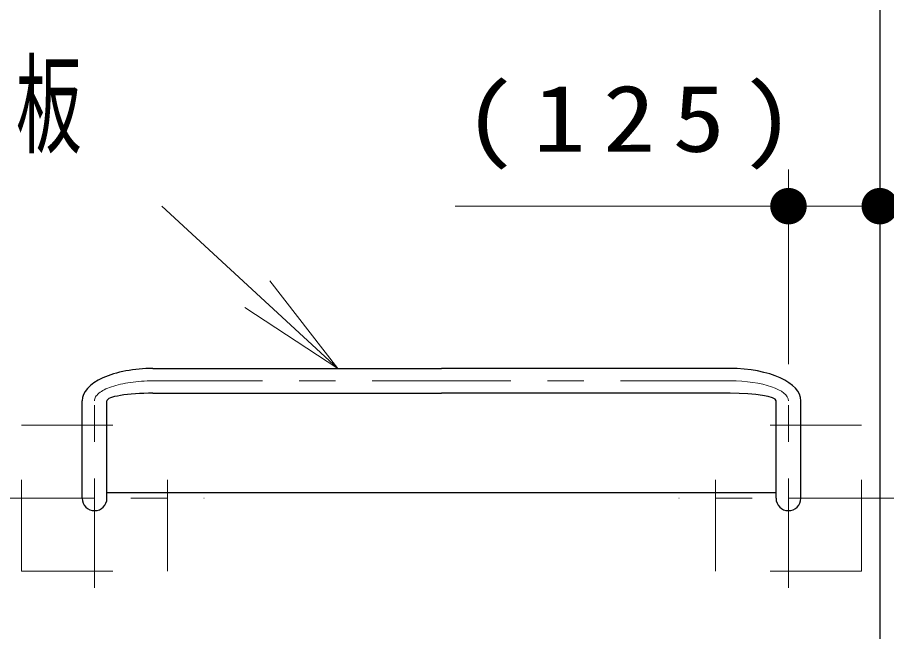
# Model space of a CAD drawing. Units: millimetres on the paper. Extents: x -365 to 0, y -5 to 257.
# Drawn here: x -251.27 to -227.48, y 194.77 to 211.59 of the extents above; entities that cross this region are included whole.
import ezdxf

# ---------------------------------------------------------------- set-up
doc = ezdxf.new("R2010")
doc.units = ezdxf.units.MM
doc.linetypes.add('USER1', pattern=[4.5, 2.5, -2])
doc.linetypes.add('USER2', pattern=[6, 3, -1, 1, -1])
doc.layers.add('LY_1', color=7, linetype='Continuous', lineweight=13)
doc.styles.add('ＭＳ ゴシック', font='')
doc.styles.get('ＭＳ ゴシック').set_extended_font_data('MS Gothic')

# ---------------------------------------------------------------- blocks, each defined once
blk = doc.blocks.new('open_arrow')
at = {"color": 0, "linetype": 'Continuous', "lineweight": -2}
blk.add_lwpolyline([(7.5, 1.25), (0, 0), (7.5, -1.25)], dxfattribs=at)
blk = doc.blocks.new('filled_dot')
at = {"color": 0, "linetype": 'Continuous', "lineweight": -2, "const_width": 1.25}
blk.add_lwpolyline([(-0.625, 0, 1), (0.625, 0, 1)], format="xyb", close=True, dxfattribs=at)

msp = doc.modelspace()

# ---------------------------------------------------------------- linework, layer by layer
at = {"layer": 'LY_1', "lineweight": 25}
for p, q in [((-227.663, 218.421), (-227.663, 206.421)), ((-227.663, 206.421), (-227.663, 194.421)), ((-227.663, 206.421), (-225.663, 206.421)), ((-227.663, 206.421), (-225.663, 206.421)), ((-247.563, 201.976), (-239.663, 201.976)), ((-231.763, 201.976), (-239.663, 201.976)), ((-247.563, 201.296), (-239.663, 201.296)), ((-231.763, 201.296), (-239.663, 201.296)), ((-249.503, 198.421), (-249.503, 201.089)), ((-248.823, 198.421), (-248.823, 201.089)), ((-230.503, 198.421), (-230.503, 201.089)), ((-229.823, 198.421), (-229.823, 201.089)), ((-230.503, 198.57), (-248.823, 198.57))]:
    msp.add_line(p, q, dxfattribs=at)
at = {"layer": 'LY_1'}
for p, q in [((-230.163, 202.089), (-230.163, 207.421)), ((-242.501, 201.976), (-247.318, 206.421)), ((-239.29, 206.421), (-227.663, 206.421))]:
    msp.add_line(p, q, dxfattribs=at)
at = {"layer": 'LY_1', "linetype": 'USER2'}
for p, q in [((-247.563, 201.636), (-239.663, 201.636)), ((-231.763, 201.636), (-239.663, 201.636)), ((-249.163, 195.966), (-249.163, 201.089)), ((-230.163, 195.966), (-230.163, 201.089)), ((-252.167, 198.421), (-246.159, 198.421)), ((-227.159, 198.421), (-233.167, 198.421))]:
    msp.add_line(p, q, dxfattribs=at)
at = {"layer": 'LY_1', "linetype": 'USER1'}
for p, q in [((-251.163, 200.421), (-247.163, 200.421)), ((-251.163, 196.421), (-251.163, 200.421)), ((-247.163, 196.421), (-247.163, 200.421)), ((-232.163, 196.421), (-232.163, 200.421)), ((-228.163, 200.421), (-232.163, 200.421)), ((-228.163, 196.421), (-228.163, 200.421)), ((-251.163, 196.421), (-247.163, 196.421)), ((-228.163, 196.421), (-232.163, 196.421))]:
    msp.add_line(p, q, dxfattribs=at)
at = {"layer": 'LY_1', "lineweight": 25}
for centre in [(-249.163, 198.421), (-230.163, 198.421)]:
    msp.add_arc(centre, 0.34, 180, 0, dxfattribs=at)
for centre, major_axis, ratio, start_param, end_param in [((-247.563, 201.089), (1.94, 0), 0.457336, 1.570796, 3.141593), ((-231.763, 201.089), (-1.94, 0), 0.457336, 3.141593, 4.712389), ((-247.563, 201.089), (1.26, 0), 0.16447, 1.570796, 3.141593), ((-231.763, 201.089), (-1.26, 0), 0.16447, 3.141593, 4.712389)]:
    msp.add_ellipse(centre, major_axis=major_axis, ratio=ratio, start_param=start_param, end_param=end_param, dxfattribs=at)
at = {"layer": 'LY_1', "linetype": 'USER2'}
for centre, major_axis, start_param, end_param in [((-247.563, 201.089), (1.6, 0), 1.570796, 3.141593), ((-231.763, 201.089), (-1.6, 0), 3.141593, 4.712389)]:
    msp.add_ellipse(centre, major_axis=major_axis, ratio=0.34202, start_param=start_param, end_param=end_param, dxfattribs=at)

# ---------------------------------------------------------------- block references
at = {"layer": 'LY_1', "xscale": 0.4, "yscale": 0.4}
msp.add_blockref('filled_dot', (-230.163, 206.421), dxfattribs=at)
for name, p, rotation in [('filled_dot', (-227.663, 206.421), 180), ('open_arrow', (-242.501, 201.976), 137.3)]:
    msp.add_blockref(name, p, dxfattribs=dict(at, rotation=rotation))

# ---------------------------------------------------------------- texts
at = {"layer": 'LY_1', "style": 'ＭＳ ゴシック'}
for s, insert, char_height, attachment_point in [('\\T1.64;\\W0.6;歩行案内板', (-263.119, 209.071), 2.199, 4), ('\\T1.33;\\W1.15;(125)', (-234.29, 207.421), 1.833, 8)]:
    msp.add_mtext(s, dxfattribs=dict(at, insert=insert, char_height=char_height, attachment_point=attachment_point))

doc.saveas('drawing.dxf')
